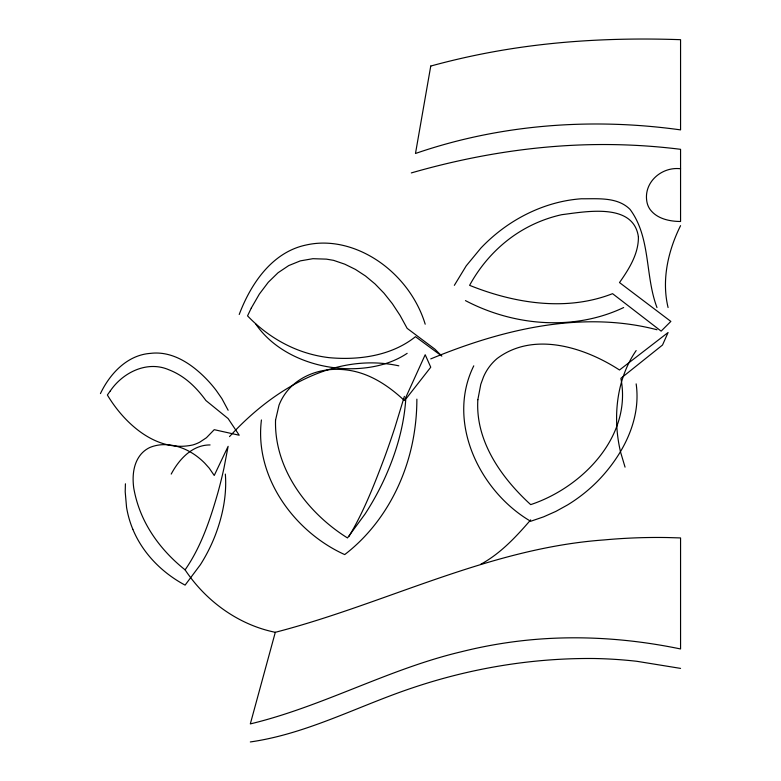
<?xml version="1.0" encoding="UTF-8"?>
<svg xmlns="http://www.w3.org/2000/svg" width="781" height="781" viewBox="0 0 781 781"><rect width="100%" height="100%" fill="white"/><g stroke="black" fill="none" stroke-linecap="round" stroke-linejoin="round"><path stroke-width="1.17" d="M125.419 483.8L125.204 491.805L126.561 507.347A100.066 100.066 0 0 0 132.829 529.274M261.43 419.963C254.255 476.888 294.203 531.773 344.704 554.588C383.129 525.076 407.204 479.446 414.369 431.922A216.308 216.308 0 0 0 416.869 399.14M275.303 632.307L250.32 723.909C322.865 706.463 388.674 668.868 461.337 651.764A461.288 461.288 0 0 1 536.82 639.307C584.881 635.451 633.401 639.17 680.563 648.962L680.563 537.933L667.609 537.553A576.437 576.437 0 0 0 604.035 539.935C488.896 548.135 385.511 603.811 275.303 632.307C245.703 626.333 218.778 609.756 198.696 587.39A154.833 154.833 0 0 1 185.097 569.857C165.65 554.344 149.298 534.419 140.199 511.106A120.01 120.01 0 0 1 133.736 487.969C132.174 476.322 133.219 463.221 141.205 453.966A26.476 26.476 0 0 1 149.718 447.542C165.269 440.972 183.506 446.332 196.539 456.045A70.749 70.749 0 0 1 204.729 463.143L209.22 468.141L214.238 475.473L228.12 446.332L223.991 467.995A469.391 469.391 0 0 1 217.919 492.616C210.196 519.502 201.195 546.68 185.097 569.857M404.382 396.367L395.01 427.139A880.89 880.89 0 0 1 384.496 457.549C374.304 484.571 363.8 511.731 348.863 536.547M239.22 314.479C250.75 283.894 272.061 252.097 306.162 245C337.372 237.941 369.852 251.228 392.579 272.501A122.802 122.802 0 0 1 408.297 290.317C415.677 300.626 421.525 312.049 425.196 324.193M473.774 365.83C445.922 421.955 479.622 491.454 530.68 521.278L543.615 516.837L555.877 511.389L567.406 505.024A158.309 158.309 0 0 0 597.348 481.457C622.272 456.016 641.386 420.432 636.154 383.881M680.563 225.66C668.116 250.672 661.419 279.91 668.077 307.538M100.437 393.595C109.848 373.757 127.264 355.004 150.401 353.383C171.947 350.669 191.296 363.673 205.735 378.326A126.249 126.249 0 0 1 216.22 390.441L221.902 398.622L228.12 410.25M454.347 285.338L466.247 265.813L480.881 248.085A167.73 167.73 0 0 1 507.113 225.621C529.049 210.538 554.754 200.649 581.396 198.774C597.768 198.96 617.371 196.705 630.042 209.376C650.954 237.522 644.911 275.771 656.977 307.538M171.215 474.087C178.937 459.462 192.243 444.799 210.079 444.945M636.154 350.571C620.426 373.386 614.93 401.99 617.01 429.316A147.384 147.384 0 0 0 620.631 452.297L625.054 467.145M530.68 519.892C516.114 536.772 500.533 553.553 480.715 564.302M229.507 436.618C271.72 390.315 333.799 351.733 398.827 365.83M407.155 353.344C390.402 364.561 369.94 368.73 350.015 368.759A135.455 135.455 0 0 1 317.662 364.61C293.431 358.401 270.246 345.114 255.875 324.193M623.668 307.538C573.752 331.261 513.664 325.96 465.447 300.607M430.751 358.899C501.343 329.728 581.259 309.998 656.977 329.748M411.314 172.923C471.714 155.526 534.302 145.207 597.211 144.563A620.505 620.505 0 0 1 680.563 149.317L680.563 221.492C669.551 221.423 657.075 218.826 650.114 209.503A19.056 19.056 0 0 1 646.883 201.742C643.349 182.227 661.819 166.421 680.563 168.755M250.32 741.95C307.118 733.808 358.245 705.985 412.124 687.983C470.631 668.194 532.554 657.885 594.351 658.51A449.68 449.68 0 0 1 636.857 661.302L680.563 668.39M132.829 529.274C142.816 553.426 162.204 572.903 185.097 585.115L200.385 564.722A168.911 168.911 0 0 0 215.039 535.864C222.595 516.28 226.988 495.134 225.338 474.087M638.409 236.926C638.594 253.971 628.939 269.103 619.499 282.566L670.85 321.421L661.136 331.134L612.558 293.666C566.381 311.736 514.425 303.389 469.606 285.338C480.813 264.788 496.833 246.845 516.378 233.9A135.562 135.562 0 0 1 561.734 214.687C585.496 211.739 633.586 202.25 638.409 236.926M477.855 399.706C475.229 441.119 501.48 477.913 530.68 504.624C582.245 487.529 632.307 436.345 620.885 378.326L662.522 345.017L668.077 332.521L619.499 369.999C584.696 347.379 533.726 330.968 497.106 358.538A49.34 49.34 0 0 0 483.488 376.94L480.784 384.33L477.855 399.706M275.547 420.129C274.082 468.99 307.529 512.971 347.477 537.933L364.991 514.103A275.547 275.547 0 0 0 384.115 479.563C395.752 454.239 403.933 427.051 405.769 399.14L430.751 367.226L425.196 354.73L404.382 400.536C390.461 387.552 374.255 376.188 355.531 371.6A78.002 78.002 0 0 0 338.759 369.374C319.117 368.73 298.518 376.257 286.334 392.169A52.425 52.425 0 0 0 279.032 405.124L275.547 420.129M430.751 66.053L415.482 153.486C500.25 124.218 591.978 117.531 680.563 129.89L680.563 39.685C618.386 37.527 555.867 40.514 494.568 51.585A732.275 732.275 0 0 0 430.751 66.053M251.287 308.065L247.548 315.866C261.86 330.832 279.334 342.849 298.723 350.22A128.582 128.582 0 0 0 328.938 357.639C358.674 360.431 391.525 355.892 415.482 336.689L441.851 356.116L434.91 349.175L407.155 328.362L400.067 315.417L392.345 303.682L383.998 293.178L375.056 283.952L365.528 276.015L355.433 269.416L344.782 264.183L333.594 260.356L326.438 259.136L312.888 258.696L300.334 260.874L288.736 265.579L278.065 272.735L268.293 282.253L259.37 294.056L251.287 308.065M110.287 390.949L107.368 394.981C124.54 423.8 156.737 452.921 192.77 444.965A37.556 37.556 0 0 0 199.897 442.085L206.428 437.741L214.238 429.677L239.22 435.232L228.12 418.577L205.911 400.536C198.228 389.944 188.934 380.21 177.414 373.796A68.054 68.054 0 0 0 168.735 369.716C147.062 360.373 122.744 372.517 110.287 390.949"/></g></svg>
